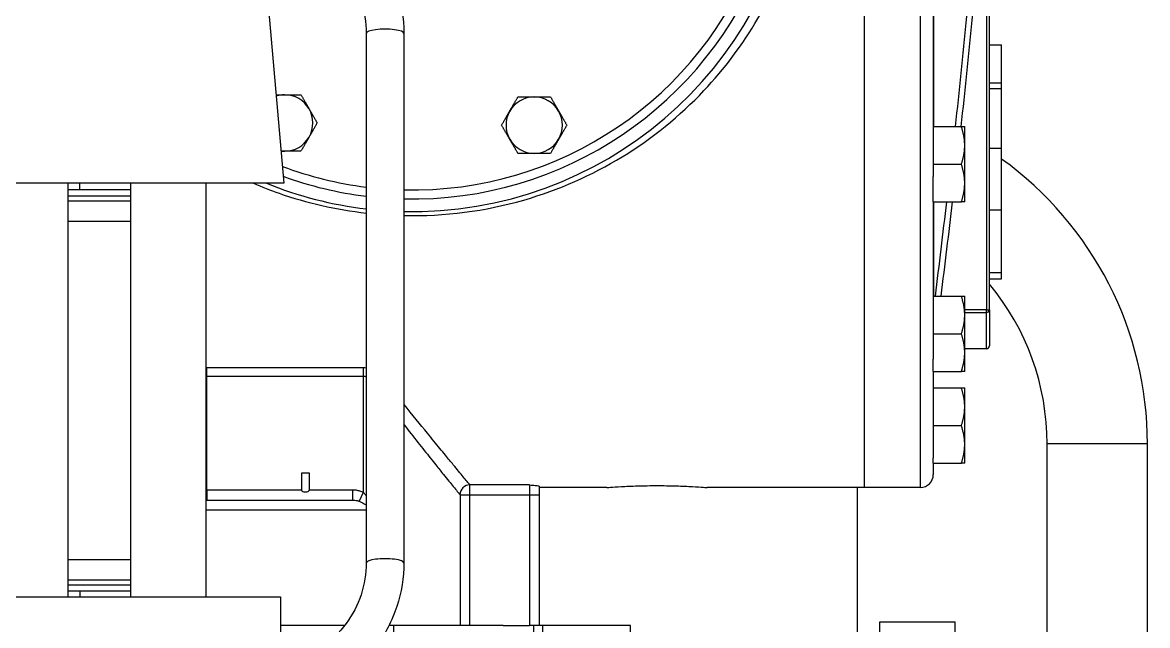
# Model space of a CAD drawing. Header units: inches. Extents: x -883 to 808, y -248 to 1051.
# Drawn here: x -261.77 to -250.56, y 867.04 to 873.04 of the extents above; entities that cross this region are included whole.
import ezdxf

# ---------------------------------------------------------------- set-up
doc = ezdxf.new("R2010")
doc.units = ezdxf.units.IN
doc.header["$MEASUREMENT"] = 0
doc.layers.get('0').update_dxf_attribs({"linetype": 'CONTINUOUS'})
doc.layers.add('EQUIPMENT - COMPRESSORS', color=41, linetype='CONTINUOUS')

# ---------------------------------------------------------------- blocks, each defined once
blk = doc.blocks.new('A$Cb802d3fd')
for p, q in [((84.639, 39.773), (84.639, 38.773)), ((87.633, 39.773), (84.639, 39.773)), ((87.161, 38.773), (84.639, 38.773)), ((81.04, 38.319), (80.662, 38.319)), ((80.662, 38.199), (80.662, 38.319)), ((81.04, 38.319), (80.662, 38.319)), ((80.662, 38.199), (80.662, 38.319)), ((81.098, 38.319), (81.04, 38.319)), ((81.04, 38.199), (81.04, 38.319)), ((81.098, 38.319), (81.04, 38.319)), ((81.04, 38.199), (81.04, 38.319)), ((81.691, 38.319), (81.098, 38.319)), ((81.098, 38.199), (81.098, 38.319)), ((81.691, 38.319), (81.098, 38.319)), ((81.098, 38.199), (81.098, 38.319)), ((82.305, 38.319), (81.691, 38.319)), ((81.691, 38.199), (81.691, 38.319)), ((82.305, 38.319), (81.691, 38.319)), ((81.691, 38.199), (81.691, 38.319)), ((82.93, 38.319), (82.305, 38.319)), ((82.305, 38.199), (82.305, 38.319)), ((82.93, 38.319), (82.305, 38.319)), ((82.305, 38.199), (82.305, 38.319)), ((82.992, 38.319), (82.93, 38.319)), ((82.93, 38.199), (82.93, 38.319)), ((82.992, 38.319), (82.93, 38.319)), ((82.93, 38.199), (82.93, 38.319)), ((82.992, 38.199), (82.992, 38.319)), ((82.992, 38.199), (82.992, 38.319)), ((83.301, 38.199), (73.596, 38.199)), ((83.301, 38.199), (73.596, 38.199)), ((73.596, 38.169), (83.301, 38.169)), ((73.596, 38.169), (83.301, 38.169)), ((83.301, 38.169), (83.301, 38.199)), ((83.301, 38.199), (83.66, 38.199)), ((83.301, 38.169), (83.301, 38.199)), ((83.301, 38.199), (83.66, 38.199)), ((83.329, 38.169), (83.301, 38.169)), ((83.301, 38.169), (83.301, 37.952)), ((83.329, 38.169), (83.301, 38.169)), ((83.301, 38.169), (83.301, 37.952)), ((83.69, 38.169), (83.329, 38.169)), ((83.329, 37.952), (83.329, 38.169)), ((83.69, 38.169), (83.329, 38.169)), ((83.329, 37.952), (83.329, 38.169)), ((83.69, 38.169), (83.69, 37.952)), ((83.69, 38.169), (83.69, 37.952)), ((81.664, 37.952), (81.476, 37.952)), ((81.664, 37.952), (81.476, 37.952)), ((81.476, 37.639), (81.476, 37.919)), ((81.476, 37.639), (81.476, 37.919)), ((82.039, 37.952), (81.664, 37.952)), ((82.039, 37.952), (81.664, 37.952)), ((81.851, 37.639), (81.851, 37.919)), ((81.851, 37.639), (81.851, 37.919)), ((82.226, 37.952), (82.039, 37.952)), ((82.226, 37.952), (82.039, 37.952)), ((82.226, 37.639), (82.226, 37.919)), ((82.226, 37.639), (82.226, 37.919)), ((83.354, 37.952), (83.166, 37.952)), ((83.354, 37.952), (83.166, 37.952)), ((83.166, 37.639), (83.166, 37.919)), ((83.166, 37.639), (83.166, 37.919)), ((83.729, 37.952), (83.354, 37.952)), ((83.729, 37.952), (83.354, 37.952)), ((83.541, 37.639), (83.541, 37.919)), ((83.541, 37.639), (83.541, 37.919)), ((83.916, 37.952), (83.729, 37.952)), ((83.916, 37.952), (83.729, 37.952)), ((83.916, 37.639), (83.916, 37.919)), ((83.916, 37.639), (83.916, 37.919)), ((84.268, 37.952), (84.081, 37.952)), ((84.268, 37.952), (84.081, 37.952)), ((84.081, 37.639), (84.081, 37.919)), ((84.081, 37.639), (84.081, 37.919)), ((84.643, 37.952), (84.268, 37.952)), ((84.643, 37.952), (84.268, 37.952)), ((84.456, 37.639), (84.456, 37.919)), ((84.456, 37.639), (84.456, 37.919)), ((84.831, 37.952), (84.643, 37.952)), ((84.831, 37.952), (84.643, 37.952)), ((84.831, 37.639), (84.831, 37.919)), ((84.831, 37.639), (84.831, 37.919)), ((86.411, 37.106), (86.411, 37.856)), ((86.786, 37.856), (86.411, 37.856)), ((79.792, 37.639), (81.973, 37.639)), ((79.792, 37.639), (81.973, 37.639)), ((80.018, 37.641), (81.476, 37.641)), ((80.018, 37.641), (81.476, 37.641)), ((82.226, 37.639), (81.973, 37.639)), ((82.226, 37.639), (81.973, 37.639)), ((82.226, 37.641), (83.166, 37.641)), ((82.226, 37.641), (83.166, 37.641)), ((82.226, 37.639), (83.793, 37.639)), ((82.226, 37.639), (83.793, 37.639)), ((83.916, 37.639), (83.793, 37.639)), ((83.916, 37.639), (83.793, 37.639)), ((83.916, 37.639), (84.782, 37.639)), ((83.916, 37.639), (84.782, 37.639)), ((84.831, 37.639), (84.782, 37.639)), ((84.831, 37.639), (84.782, 37.639)), ((84.831, 37.639), (84.943, 37.639)), ((84.831, 37.639), (84.943, 37.639)), ((71.823, 37.509), (85.073, 37.509)), ((71.823, 37.509), (85.073, 37.509)), ((85.073, 37.509), (85.073, 36.949)), ((85.073, 37.509), (85.073, 36.949)), ((86.786, 37.106), (86.411, 37.106)), ((79.565, 36.949), (85.073, 36.949)), ((79.565, 36.949), (85.073, 36.949)), ((85.073, 36.949), (85.073, 35.384)), ((85.073, 36.949), (85.073, 35.384)), ((87.161, 36.884), (85.073, 36.884)), ((87.161, 36.884), (85.073, 36.884)), ((87.161, 36.884), (85.073, 36.884)), ((89.791, 34.622), (86.448, 34.622)), ((86.448, 34.622), (86.448, 33.747)), ((85.073, 34.384), (85.073, 33.714)), ((85.073, 34.384), (85.073, 33.714)), ((86.448, 33.747), (86.448, 33.714)), ((87.981, 33.747), (86.448, 33.747)), ((85.146, 33.714), (85.06, 33.714)), ((85.146, 33.714), (85.06, 33.714)), ((86.448, 33.714), (85.146, 33.714)), ((85.146, 33.614), (85.146, 33.714)), ((86.448, 33.714), (85.146, 33.714)), ((85.146, 33.614), (85.146, 33.714)), ((86.448, 33.714), (86.448, 33.614)), ((86.448, 33.714), (86.448, 33.614)), ((86.448, 33.654), (87.139, 33.654)), ((86.448, 33.654), (87.139, 33.654)), ((85.047, 33.614), (85.047, 33.022)), ((85.047, 33.614), (85.146, 33.614)), ((85.047, 33.614), (85.047, 33.022)), ((85.047, 33.614), (85.146, 33.614)), ((85.146, 33.614), (86.448, 33.614)), ((85.146, 33.022), (85.146, 33.614)), ((85.146, 33.614), (86.448, 33.614)), ((85.146, 33.022), (85.146, 33.614)), ((86.448, 33.352), (86.448, 33.614)), ((86.448, 33.352), (86.448, 33.614)), ((86.448, 33.352), (86.448, 32.64)), ((86.448, 33.352), (86.448, 32.64)), ((85.146, 33.022), (85.047, 33.022)), ((85.146, 33.022), (85.047, 33.022)), ((86.448, 33.022), (85.146, 33.022)), ((85.146, 32.923), (85.146, 33.022)), ((86.448, 33.022), (85.146, 33.022)), ((85.146, 32.923), (85.146, 33.022)), ((85.146, 32.923), (86.448, 32.923)), ((85.146, 32.923), (86.448, 32.923)), ((86.448, 32.64), (86.448, 32.214)), ((86.448, 32.64), (86.448, 32.214)), ((80.545, 32.363), (85.823, 32.363)), ((86.448, 32.26), (87.106, 32.26)), ((86.448, 32.26), (87.106, 32.26)), ((80.545, 31.988), (85.823, 31.988)), ((83.88, 31.958), (83.88, 30.398)), ((83.88, 31.958), (83.962, 31.958)), ((83.88, 31.958), (83.88, 30.398)), ((83.88, 31.958), (83.962, 31.958)), ((83.962, 31.958), (85.122, 31.958)), ((83.962, 30.398), (83.962, 31.958)), ((83.962, 31.958), (85.122, 31.958)), ((83.962, 30.398), (83.962, 31.958)), ((85.122, 31.958), (85.21, 31.917)), ((85.122, 31.958), (85.21, 31.917)), ((85.298, 31.988), (85.298, 30.389)), ((85.298, 31.988), (85.298, 30.389)), ((85.098, 31.852), (85.098, 31.418)), ((85.098, 31.852), (85.198, 31.852)), ((85.098, 31.852), (85.098, 31.418)), ((85.098, 31.852), (85.198, 31.852)), ((85.198, 30.389), (85.198, 31.852)), ((85.198, 30.389), (85.198, 31.852)), ((86.448, 31.772), (86.448, 31.135)), ((86.448, 31.772), (86.448, 31.135)), ((84.928, 31.345), (84.928, 31.418)), ((84.928, 31.418), (85.098, 31.418)), ((84.928, 31.345), (84.928, 31.418)), ((84.928, 31.418), (85.098, 31.418)), ((85.098, 31.345), (84.928, 31.345)), ((85.098, 31.345), (84.928, 31.345)), ((85.098, 31.345), (85.098, 30.398)), ((85.098, 31.345), (85.098, 30.398)), ((79.483, 30.944), (82.041, 31.168)), ((82.041, 31.168), (82.041, 18.601)), ((86.164, 18.635), (86.164, 31.135)), ((86.164, 31.135), (87.604, 31.135)), ((82.041, 30.389), (86.164, 30.389)), ((83.871, 30.389), (83.88, 30.398)), ((83.871, 30.389), (83.88, 30.398)), ((83.962, 30.398), (83.88, 30.398)), ((83.962, 30.398), (83.88, 30.398)), ((85.098, 30.398), (83.962, 30.398)), ((83.962, 30.398), (83.962, 30.389)), ((85.098, 30.398), (83.962, 30.398)), ((83.962, 30.398), (83.962, 30.389)), ((85.098, 30.398), (85.198, 30.398)), ((85.098, 30.398), (85.098, 30.389)), ((85.098, 30.398), (85.198, 30.398)), ((85.098, 30.398), (85.098, 30.389)), ((82.041, 29.639), (86.164, 29.639)), ((82.104, 29.014), (82.104, 29.639)), ((82.167, 29.014), (82.167, 29.639)), ((82.217, 29.014), (82.217, 29.639)), ((82.417, 29.014), (82.417, 29.639)), ((85.792, 29.014), (85.792, 29.639)), ((85.992, 29.014), (85.992, 29.639)), ((86.042, 29.014), (86.042, 29.639)), ((86.104, 29.014), (86.104, 29.639)), ((82.104, 29.135), (82.041, 29.135)), ((86.104, 29.135), (86.164, 29.135)), ((82.041, 29.014), (86.164, 29.014))]:
    blk.add_line(p, q)
for centre, radius, start, end in [((84.639, 36.273), 3.5, 90, 144.2273), ((84.639, 36.273), 2.5, 90, 129.6102), ((83.66, 38.169), 0.03, 0, 90), ((83.66, 38.169), 0.03, 0, 90), ((84.943, 37.509), 0.13, 0, 90), ((84.943, 37.509), 0.13, 0, 90), ((78.448, 32.444), 3.875, 358.7974, 82.3515), ((78.448, 32.444), 3.875, 358.7974, 82.3515), ((78.448, 32.444), 3.75, 358.7572, 210.0098), ((78.448, 32.444), 3.75, 358.7572, 210.0098), ((78.448, 32.444), 3.66, 358.7267, 210.6689), ((78.448, 32.444), 3.66, 358.7267, 210.6689), ((81.462, 33.662), 0.281, 120, 180), ((81.462, 33.662), 0.281, 120, 180), ((81.462, 33.662), 0.281, 60, 120), ((81.462, 33.662), 0.281, 60, 120), ((81.462, 33.662), 0.281, 0, 60), ((81.462, 33.662), 0.281, 0, 60), ((81.462, 33.662), 0.281, 180, 240), ((81.462, 33.662), 0.281, 180, 240), ((81.462, 33.662), 0.281, 300, 0), ((81.462, 33.662), 0.281, 300, 0), ((81.462, 33.662), 0.281, 240, 300), ((81.462, 33.662), 0.281, 240, 300), ((78.448, 32.444), 3.66, 339.3311, 352.8371), ((78.448, 32.444), 3.66, 339.3311, 352.8371), ((78.448, 32.444), 3.75, 339.9902, 353.0099), ((78.448, 32.444), 3.75, 339.9902, 353.0099), ((78.448, 32.444), 3.875, 338.0064, 353.2371), ((78.448, 32.444), 3.875, 338.0064, 353.2371), ((81.44, 31.175), 0.281, 120, 180), ((81.44, 31.175), 0.281, 120, 180), ((81.44, 31.175), 0.281, 60, 120), ((81.44, 31.175), 0.281, 60, 120), ((81.44, 31.175), 0.281, 0, 60), ((81.44, 31.175), 0.281, 0, 60), ((81.44, 31.175), 0.281, 180, 197.2058), ((81.44, 31.175), 0.281, 180, 197.2058), ((81.44, 31.175), 0.281, 352.7942, 0), ((81.44, 31.175), 0.281, 352.7942, 0)]:
    blk.add_arc(centre, radius, start, end)
for centre, major_axis, ratio, start_param, end_param in [((83.301, 38.169), (0, 0.03), 0.931172, 4.712389, 6.283185), ((83.301, 38.169), (0, 0.03), 0.931172, 4.712389, 6.283185), ((85.146, 33.022), (-0.0636, 0.0772), 0.993337, 0.885416, 2.449652), ((85.146, 33.022), (-0.0636, 0.0772), 0.993337, 0.885416, 2.449652), ((80.545, 32.176), (0, 0.188), 0.211349, 0, 3.141593), ((85.823, 32.176), (0, 0.188), 0.211349, 0, 3.141593), ((83.962, 30.398), (-0.0707, 0.0707), 0.711556, 0.952356, 1.065947), ((83.962, 30.398), (-0.0707, 0.0707), 0.711556, 0.952356, 1.065947), ((85.098, 30.398), (0.1, 0), 0.819911, 6.162922, 6.283185), ((85.098, 30.398), (0.1, 0), 0.819911, 6.162922, 6.283185)]:
    blk.add_ellipse(centre, major_axis=major_axis, ratio=ratio, start_param=start_param, end_param=end_param)
for points, knots in [([(81.476, 37.917), (81.123, 37.956), (80.769, 37.993), (80.097, 38.056), (79.78, 38.083), (79.124, 38.122), (78.786, 38.134), (78.246, 38.134), (78.044, 38.13), (77.315, 38.102), (76.789, 38.057), (75.983, 37.978), (75.702, 37.948), (75.42, 37.917)], [4.667618, 4.667618, 4.667618, 4.667618, 7.378832, 7.378832, 9.806454, 9.806454, 12.382278, 12.382278, 13.921623, 13.921623, 17.941335, 17.941335, 20.096916, 20.096916, 20.096916, 20.096916]), ([(81.476, 37.917), (81.123, 37.956), (80.769, 37.993), (80.097, 38.056), (79.78, 38.083), (79.124, 38.122), (78.786, 38.134), (78.246, 38.134), (78.044, 38.13), (77.315, 38.102), (76.789, 38.057), (75.983, 37.978), (75.702, 37.948), (75.42, 37.917)], [4.667618, 4.667618, 4.667618, 4.667618, 7.378832, 7.378832, 9.806454, 9.806454, 12.382278, 12.382278, 13.921623, 13.921623, 17.941335, 17.941335, 20.096916, 20.096916, 20.096916, 20.096916]), ([(75.42, 37.857), (75.704, 37.888), (75.987, 37.918), (76.795, 37.998), (77.319, 38.042), (78.046, 38.071), (78.247, 38.075), (78.785, 38.075), (79.122, 38.063), (79.775, 38.023), (80.092, 37.997), (80.765, 37.934), (81.121, 37.896), (81.476, 37.857)], [-20.113843, -20.113843, -20.113843, -20.113843, -17.941335, -17.941335, -13.921623, -13.921623, -12.382278, -12.382278, -9.806454, -9.806454, -7.378832, -7.378832, -4.65069, -4.65069, -4.65069, -4.65069]), ([(75.42, 37.857), (75.704, 37.888), (75.987, 37.918), (76.795, 37.998), (77.319, 38.042), (78.046, 38.071), (78.247, 38.075), (78.785, 38.075), (79.122, 38.063), (79.775, 38.023), (80.092, 37.997), (80.765, 37.934), (81.121, 37.896), (81.476, 37.857)], [-20.113843, -20.113843, -20.113843, -20.113843, -17.941335, -17.941335, -13.921623, -13.921623, -12.382278, -12.382278, -9.806454, -9.806454, -7.378832, -7.378832, -4.65069, -4.65069, -4.65069, -4.65069]), ([(82.363, 32.363), (82.371, 32.768), (82.318, 33.175), (82.006, 34.259), (81.627, 34.871), (80.684, 35.763), (80.152, 36.077), (79.565, 36.254)], [-54.072523, -54.072523, -54.072523, -54.072523, -50.99955, -50.99955, -45.381409, -45.381409, -40.604891, -40.604891, -40.604891, -40.604891]), ([(82.363, 32.363), (82.371, 32.768), (82.318, 33.175), (82.006, 34.259), (81.627, 34.871), (80.684, 35.763), (80.152, 36.077), (79.565, 36.254)], [-54.072523, -54.072523, -54.072523, -54.072523, -50.99955, -50.99955, -45.381409, -45.381409, -40.604891, -40.604891, -40.604891, -40.604891]), ([(85.054, 34.884), (85.054, 34.947), (85.055, 35.014), (85.059, 35.137), (85.061, 35.194), (85.066, 35.282), (85.069, 35.321), (85.072, 35.372), (85.073, 35.384), (85.073, 35.384)], [0, 0, 0, 0, 0.478588, 0.478588, 0.957175, 0.957175, 1.435762, 1.435762, 1.914349, 1.914349, 1.914349, 1.914349]), ([(85.054, 34.884), (85.054, 34.947), (85.055, 35.014), (85.059, 35.137), (85.061, 35.194), (85.066, 35.282), (85.069, 35.321), (85.072, 35.372), (85.073, 35.384), (85.073, 35.384)], [0, 0, 0, 0, 0.478588, 0.478588, 0.957175, 0.957175, 1.435762, 1.435762, 1.914349, 1.914349, 1.914349, 1.914349]), ([(85.073, 34.384), (85.073, 34.384), (85.072, 34.397), (85.069, 34.448), (85.066, 34.487), (85.061, 34.575), (85.059, 34.632), (85.055, 34.755), (85.054, 34.822), (85.054, 34.884)], [5.743048, 5.743048, 5.743048, 5.743048, 6.221635, 6.221635, 6.700223, 6.700223, 7.17881, 7.17881, 7.657398, 7.657398, 7.657398, 7.657398]), ([(85.073, 34.384), (85.073, 34.384), (85.072, 34.397), (85.069, 34.448), (85.066, 34.487), (85.061, 34.575), (85.059, 34.632), (85.055, 34.755), (85.054, 34.822), (85.054, 34.884)], [5.743048, 5.743048, 5.743048, 5.743048, 6.221635, 6.221635, 6.700223, 6.700223, 7.17881, 7.17881, 7.657398, 7.657398, 7.657398, 7.657398]), ([(85.047, 33.614), (85.047, 33.615), (85.047, 33.615), (85.049, 33.636), (85.05, 33.656), (85.054, 33.685), (85.055, 33.697), (85.058, 33.711), (85.059, 33.714), (85.06, 33.714)], [-0.0007127, -0.0007127, -0.0007127, -0.0007127, 0, 0, 0.2251278, 0.2251278, 0.3846328, 0.3846328, 0.5012353, 0.5012353, 0.5012353, 0.5012353]), ([(85.047, 33.614), (85.047, 33.615), (85.047, 33.615), (85.049, 33.636), (85.05, 33.656), (85.054, 33.685), (85.055, 33.697), (85.058, 33.711), (85.059, 33.714), (85.06, 33.714)], [-0.0007127, -0.0007127, -0.0007127, -0.0007127, 0, 0, 0.2251278, 0.2251278, 0.3846328, 0.3846328, 0.5012353, 0.5012353, 0.5012353, 0.5012353]), ([(85.047, 33.022), (85.029, 33.007), (85.001, 32.984), (84.933, 32.927), (84.893, 32.894), (84.817, 32.832), (84.786, 32.806), (84.73, 32.76), (84.708, 32.741), (84.637, 32.684), (84.586, 32.642), (84.445, 32.527), (84.349, 32.449), (84.243, 32.365), (84.242, 32.364), (84.241, 32.363)], [-8.852252, -8.852252, -8.852252, -8.852252, -7.280977, -7.280977, -5.864617, -5.864617, -4.979392, -4.979392, -4.426126, -4.426126, -3.319595, -3.319595, -1.549144, -1.549144, -1.528103, -1.528103, -1.528103, -1.528103]), ([(85.047, 33.022), (85.029, 33.007), (85.001, 32.984), (84.933, 32.927), (84.893, 32.894), (84.817, 32.832), (84.786, 32.806), (84.73, 32.76), (84.708, 32.741), (84.637, 32.684), (84.586, 32.642), (84.445, 32.527), (84.349, 32.449), (84.243, 32.365), (84.242, 32.364), (84.241, 32.363)], [-8.852252, -8.852252, -8.852252, -8.852252, -7.280977, -7.280977, -5.864617, -5.864617, -4.979392, -4.979392, -4.426126, -4.426126, -3.319595, -3.319595, -1.549144, -1.549144, -1.528103, -1.528103, -1.528103, -1.528103]), ([(84.446, 32.363), (84.509, 32.412), (84.568, 32.459), (84.679, 32.547), (84.731, 32.588), (84.802, 32.645), (84.825, 32.663), (84.881, 32.709), (84.914, 32.734), (84.99, 32.796), (85.031, 32.829), (85.1, 32.885), (85.128, 32.908), (85.146, 32.923)], [2.201879, 2.201879, 2.201879, 2.201879, 3.319595, 3.319595, 4.426126, 4.426126, 4.979392, 4.979392, 5.864617, 5.864617, 7.280977, 7.280977, 8.852252, 8.852252, 8.852252, 8.852252]), ([(84.446, 32.363), (84.509, 32.412), (84.568, 32.459), (84.679, 32.547), (84.731, 32.588), (84.802, 32.645), (84.825, 32.663), (84.881, 32.709), (84.914, 32.734), (84.99, 32.796), (85.031, 32.829), (85.1, 32.885), (85.128, 32.908), (85.146, 32.923)], [2.201879, 2.201879, 2.201879, 2.201879, 3.319595, 3.319595, 4.426126, 4.426126, 4.979392, 4.979392, 5.864617, 5.864617, 7.280977, 7.280977, 8.852252, 8.852252, 8.852252, 8.852252]), ([(79.14, 31.039), (79.149, 31.151), (79.17, 31.262), (79.25, 31.512), (79.317, 31.647), (79.49, 31.891), (79.596, 31.999), (79.834, 32.176), (79.968, 32.246), (80.249, 32.339), (80.397, 32.363), (80.545, 32.363)], [3.220876, 3.220876, 3.220876, 3.220876, 3.455752, 3.455752, 3.769911, 3.769911, 4.08407, 4.08407, 4.39823, 4.39823, 4.712389, 4.712389, 4.712389, 4.712389]), ([(85.823, 32.363), (85.971, 32.363), (86.119, 32.339), (86.4, 32.246), (86.534, 32.176), (86.772, 31.999), (86.878, 31.891), (87.051, 31.647), (87.118, 31.512), (87.188, 31.292), (87.206, 31.214), (87.217, 31.135)], [4.712389, 4.712389, 4.712389, 4.712389, 5.026548, 5.026548, 5.340708, 5.340708, 5.654867, 5.654867, 5.969026, 5.969026, 6.136975, 6.136975, 6.136975, 6.136975]), ([(79.511, 30.946), (79.513, 31.051), (79.53, 31.156), (79.595, 31.361), (79.645, 31.462), (79.773, 31.642), (79.851, 31.721), (80.026, 31.852), (80.124, 31.902), (80.329, 31.971), (80.437, 31.988), (80.545, 31.988)], [3.160792, 3.160792, 3.160792, 3.160792, 3.455752, 3.455752, 3.769911, 3.769911, 4.08407, 4.08407, 4.39823, 4.39823, 4.712389, 4.712389, 4.712389, 4.712389]), ([(82.041, 30.864), (82.077, 30.948), (82.11, 31.033), (82.237, 31.396), (82.304, 31.69), (82.338, 31.989)], [-58.021149, -58.021149, -58.021149, -58.021149, -57.307734, -57.307734, -55.021623, -55.021623, -55.021623, -55.021623]), ([(82.041, 30.864), (82.077, 30.948), (82.11, 31.033), (82.237, 31.396), (82.304, 31.69), (82.338, 31.989)], [-58.021149, -58.021149, -58.021149, -58.021149, -57.307734, -57.307734, -55.021623, -55.021623, -55.021623, -55.021623]), ([(85.122, 31.958), (85.12, 31.954), (85.118, 31.95), (85.113, 31.939), (85.111, 31.932), (85.106, 31.914), (85.103, 31.902), (85.099, 31.878), (85.098, 31.865), (85.098, 31.852)], [-0.2793713, -0.2793713, -0.2793713, -0.2793713, -0.2444499, -0.2444499, -0.1885756, -0.1885756, -0.0991768, -0.0991768, 0, 0, 0, 0]), ([(85.122, 31.958), (85.12, 31.954), (85.118, 31.95), (85.113, 31.939), (85.111, 31.932), (85.106, 31.914), (85.103, 31.902), (85.099, 31.878), (85.098, 31.865), (85.098, 31.852)], [-0.2793713, -0.2793713, -0.2793713, -0.2793713, -0.2444499, -0.2444499, -0.1885756, -0.1885756, -0.0991768, -0.0991768, 0, 0, 0, 0]), ([(85.157, 31.988), (85.153, 31.986), (85.15, 31.983), (85.137, 31.973), (85.129, 31.966), (85.122, 31.958)], [-0.1779272, -0.1779272, -0.1779272, -0.1779272, -0.1269336, -0.1269336, 0, 0, 0, 0]), ([(85.157, 31.988), (85.153, 31.986), (85.15, 31.983), (85.137, 31.973), (85.129, 31.966), (85.122, 31.958)], [-0.1779272, -0.1779272, -0.1779272, -0.1779272, -0.1269336, -0.1269336, 0, 0, 0, 0]), ([(85.21, 31.917), (85.213, 31.926), (85.218, 31.936), (85.226, 31.953), (85.231, 31.961), (85.238, 31.973), (85.241, 31.978), (85.245, 31.984), (85.247, 31.986), (85.248, 31.988)], [0, 0, 0, 0, 0.1269336, 0.1269336, 0.2413526, 0.2413526, 0.3128645, 0.3128645, 0.3424162, 0.3424162, 0.3424162, 0.3424162]), ([(85.21, 31.917), (85.213, 31.926), (85.218, 31.936), (85.226, 31.953), (85.231, 31.961), (85.238, 31.973), (85.241, 31.978), (85.245, 31.984), (85.247, 31.986), (85.248, 31.988)], [0, 0, 0, 0, 0.1269336, 0.1269336, 0.2413526, 0.2413526, 0.3128645, 0.3128645, 0.3424162, 0.3424162, 0.3424162, 0.3424162]), ([(85.823, 31.988), (85.931, 31.988), (86.039, 31.971), (86.244, 31.902), (86.342, 31.852), (86.517, 31.721), (86.595, 31.642), (86.722, 31.462), (86.772, 31.361), (86.819, 31.216), (86.829, 31.175), (86.837, 31.135)], [4.712389, 4.712389, 4.712389, 4.712389, 5.026548, 5.026548, 5.340708, 5.340708, 5.654867, 5.654867, 5.969026, 5.969026, 6.086123, 6.086123, 6.086123, 6.086123]), ([(85.198, 31.852), (85.198, 31.86), (85.199, 31.868), (85.201, 31.883), (85.202, 31.89), (85.205, 31.901), (85.206, 31.905), (85.208, 31.912), (85.209, 31.915), (85.21, 31.917)], [0, 0, 0, 0, 0.0991768, 0.0991768, 0.1885756, 0.1885756, 0.2444499, 0.2444499, 0.2793713, 0.2793713, 0.2793713, 0.2793713]), ([(85.198, 31.852), (85.198, 31.86), (85.199, 31.868), (85.201, 31.883), (85.202, 31.89), (85.205, 31.901), (85.206, 31.905), (85.208, 31.912), (85.209, 31.915), (85.21, 31.917)], [0, 0, 0, 0, 0.0991768, 0.0991768, 0.1885756, 0.1885756, 0.2444499, 0.2444499, 0.2793713, 0.2793713, 0.2793713, 0.2793713]), ([(85.098, 31.418), (85.101, 31.418), (85.103, 31.417), (85.108, 31.414), (85.11, 31.412), (85.114, 31.408), (85.116, 31.405), (85.119, 31.396), (85.121, 31.388), (85.121, 31.375), (85.119, 31.367), (85.116, 31.358), (85.114, 31.355), (85.11, 31.351), (85.108, 31.349), (85.103, 31.346), (85.101, 31.345), (85.098, 31.345)], [-0.2254355, -0.2254355, -0.2254355, -0.2254355, -0.2061143, -0.2061143, -0.186793, -0.186793, -0.1625691, -0.1625691, -0.1127178, -0.1127178, -0.0628665, -0.0628665, -0.0386426, -0.0386426, -0.0193213, -0.0193213, 0, 0, 0, 0]), ([(85.098, 31.418), (85.101, 31.418), (85.103, 31.417), (85.108, 31.414), (85.11, 31.412), (85.114, 31.408), (85.116, 31.405), (85.119, 31.396), (85.121, 31.388), (85.121, 31.375), (85.119, 31.367), (85.116, 31.358), (85.114, 31.355), (85.11, 31.351), (85.108, 31.349), (85.103, 31.346), (85.101, 31.345), (85.098, 31.345)], [-0.2254355, -0.2254355, -0.2254355, -0.2254355, -0.2061143, -0.2061143, -0.186793, -0.186793, -0.1625691, -0.1625691, -0.1127178, -0.1127178, -0.0628665, -0.0628665, -0.0386426, -0.0386426, -0.0193213, -0.0193213, 0, 0, 0, 0])]:
    blk.add_open_spline(points, degree=3, knots=knots)
for points, weights in [([(81.476, 37.919), (81.476, 37.952), (81.476, 37.952)], [1.01001874936, 1.04314139574, 1]), ([(81.664, 37.952), (81.577, 37.952), (81.476, 37.919)], [1, 1.04314139574, 1.01001874936]), ([(81.476, 37.919), (81.476, 37.952), (81.476, 37.952)], [1.01001874936, 1.04314139574, 1]), ([(81.664, 37.952), (81.577, 37.952), (81.476, 37.919)], [1, 1.04314139574, 1.01001874936]), ([(81.851, 37.919), (81.751, 37.952), (81.664, 37.952)], [1.01001874936, 1.04314139574, 1]), ([(81.851, 37.919), (81.751, 37.952), (81.664, 37.952)], [1.01001874936, 1.04314139574, 1]), ([(82.039, 37.952), (81.952, 37.952), (81.851, 37.919)], [1, 1.04314139574, 1.01001874936]), ([(82.039, 37.952), (81.952, 37.952), (81.851, 37.919)], [1, 1.04314139574, 1.01001874936]), ([(82.226, 37.919), (82.126, 37.952), (82.039, 37.952)], [1.01001874936, 1.04314139574, 1]), ([(82.226, 37.919), (82.126, 37.952), (82.039, 37.952)], [1.01001874936, 1.04314139574, 1]), ([(82.226, 37.952), (82.226, 37.952), (82.226, 37.919)], [1, 1.04314139574, 1.01001874936]), ([(82.226, 37.952), (82.226, 37.952), (82.226, 37.919)], [1, 1.04314139574, 1.01001874936]), ([(83.166, 37.919), (83.166, 37.952), (83.166, 37.952)], [1.01001874936, 1.04314139574, 1]), ([(83.354, 37.952), (83.267, 37.952), (83.166, 37.919)], [1, 1.04314139574, 1.01001874936]), ([(83.166, 37.919), (83.166, 37.952), (83.166, 37.952)], [1.01001874936, 1.04314139574, 1]), ([(83.354, 37.952), (83.267, 37.952), (83.166, 37.919)], [1, 1.04314139574, 1.01001874936]), ([(83.541, 37.919), (83.441, 37.952), (83.354, 37.952)], [1.01001874936, 1.04314139574, 1]), ([(83.541, 37.919), (83.441, 37.952), (83.354, 37.952)], [1.01001874936, 1.04314139574, 1]), ([(83.729, 37.952), (83.642, 37.952), (83.541, 37.919)], [1, 1.04314139574, 1.01001874936]), ([(83.729, 37.952), (83.642, 37.952), (83.541, 37.919)], [1, 1.04314139574, 1.01001874936]), ([(83.916, 37.919), (83.816, 37.952), (83.729, 37.952)], [1.01001874936, 1.04314139574, 1]), ([(83.916, 37.919), (83.816, 37.952), (83.729, 37.952)], [1.01001874936, 1.04314139574, 1]), ([(83.916, 37.952), (83.916, 37.952), (83.916, 37.919)], [1, 1.04314139574, 1.01001874936]), ([(83.916, 37.952), (83.916, 37.952), (83.916, 37.919)], [1, 1.04314139574, 1.01001874936]), ([(84.081, 37.919), (84.081, 37.952), (84.081, 37.952)], [1.01001874936, 1.04314139574, 1]), ([(84.268, 37.952), (84.181, 37.952), (84.081, 37.919)], [1, 1.04314139574, 1.01001874936]), ([(84.081, 37.919), (84.081, 37.952), (84.081, 37.952)], [1.01001874936, 1.04314139574, 1]), ([(84.268, 37.952), (84.181, 37.952), (84.081, 37.919)], [1, 1.04314139574, 1.01001874936]), ([(84.456, 37.919), (84.355, 37.952), (84.268, 37.952)], [1.01001874936, 1.04314139574, 1]), ([(84.456, 37.919), (84.355, 37.952), (84.268, 37.952)], [1.01001874936, 1.04314139574, 1]), ([(84.643, 37.952), (84.556, 37.952), (84.456, 37.919)], [1, 1.04314139574, 1.01001874936]), ([(84.643, 37.952), (84.556, 37.952), (84.456, 37.919)], [1, 1.04314139574, 1.01001874936]), ([(84.831, 37.919), (84.73, 37.952), (84.643, 37.952)], [1.01001874936, 1.04314139574, 1]), ([(84.831, 37.919), (84.73, 37.952), (84.643, 37.952)], [1.01001874936, 1.04314139574, 1]), ([(84.831, 37.952), (84.831, 37.952), (84.831, 37.919)], [1, 1.04314139574, 1.01001874936]), ([(84.831, 37.952), (84.831, 37.952), (84.831, 37.919)], [1, 1.04314139574, 1.01001874936]), ([(81.321, 33.906), (81.386, 33.943), (81.462, 33.987)], [1, 1.04314139574, 1.01001874936]), ([(81.321, 33.906), (81.386, 33.943), (81.462, 33.987)], [1, 1.04314139574, 1.01001874936]), ([(81.462, 33.987), (81.537, 33.943), (81.602, 33.906)], [1.01001874936, 1.04314139574, 1]), ([(81.462, 33.987), (81.537, 33.943), (81.602, 33.906)], [1.01001874936, 1.04314139574, 1]), ([(81.18, 33.824), (81.256, 33.868), (81.321, 33.906)], [1.01001874936, 1.04314139574, 1]), ([(81.18, 33.824), (81.256, 33.868), (81.321, 33.906)], [1.01001874936, 1.04314139574, 1]), ([(81.602, 33.906), (81.668, 33.868), (81.743, 33.824)], [1, 1.04314139574, 1.01001874936]), ([(81.602, 33.906), (81.668, 33.868), (81.743, 33.824)], [1, 1.04314139574, 1.01001874936]), ([(81.18, 33.662), (81.18, 33.737), (81.18, 33.824)], [1, 1.04314139574, 1.01001874936]), ([(81.18, 33.662), (81.18, 33.737), (81.18, 33.824)], [1, 1.04314139574, 1.01001874936]), ([(81.743, 33.824), (81.743, 33.737), (81.743, 33.662)], [1.01001874936, 1.04314139574, 1]), ([(81.743, 33.824), (81.743, 33.737), (81.743, 33.662)], [1.01001874936, 1.04314139574, 1]), ([(81.18, 33.5), (81.18, 33.587), (81.18, 33.662)], [1.01001874936, 1.04314139574, 1]), ([(81.18, 33.5), (81.18, 33.587), (81.18, 33.662)], [1.01001874936, 1.04314139574, 1]), ([(81.743, 33.662), (81.743, 33.587), (81.743, 33.5)], [1, 1.04314139574, 1.01001874936]), ([(81.743, 33.662), (81.743, 33.587), (81.743, 33.5)], [1, 1.04314139574, 1.01001874936]), ([(81.321, 33.418), (81.256, 33.456), (81.18, 33.5)], [1, 1.04314139574, 1.01001874936]), ([(81.321, 33.418), (81.256, 33.456), (81.18, 33.5)], [1, 1.04314139574, 1.01001874936]), ([(81.462, 33.337), (81.386, 33.381), (81.321, 33.418)], [1.01001874936, 1.04314139574, 1]), ([(81.462, 33.337), (81.386, 33.381), (81.321, 33.418)], [1.01001874936, 1.04314139574, 1]), ([(81.602, 33.418), (81.537, 33.381), (81.462, 33.337)], [1, 1.04314139574, 1.01001874936]), ([(81.602, 33.418), (81.537, 33.381), (81.462, 33.337)], [1, 1.04314139574, 1.01001874936]), ([(81.743, 33.5), (81.668, 33.456), (81.602, 33.418)], [1.01001874936, 1.04314139574, 1]), ([(81.743, 33.5), (81.668, 33.456), (81.602, 33.418)], [1.01001874936, 1.04314139574, 1]), ([(81.159, 31.337), (81.234, 31.381), (81.299, 31.418)], [1.01001874936, 1.04314139574, 1]), ([(81.159, 31.337), (81.234, 31.381), (81.299, 31.418)], [1.01001874936, 1.04314139574, 1]), ([(81.299, 31.418), (81.365, 31.456), (81.44, 31.499)], [1, 1.04314139574, 1.01001874936]), ([(81.299, 31.418), (81.365, 31.456), (81.44, 31.499)], [1, 1.04314139574, 1.01001874936]), ([(81.44, 31.499), (81.515, 31.456), (81.581, 31.418)], [1.01001874936, 1.04314139574, 1]), ([(81.44, 31.499), (81.515, 31.456), (81.581, 31.418)], [1.01001874936, 1.04314139574, 1]), ([(81.581, 31.418), (81.646, 31.381), (81.721, 31.337)], [1, 1.04314139574, 1.01001874936]), ([(81.581, 31.418), (81.646, 31.381), (81.721, 31.337)], [1, 1.04314139574, 1.01001874936]), ([(84.928, 31.345), (84.925, 31.381), (84.928, 31.418)], [1, 1.00957854406, 1]), ([(84.928, 31.345), (84.925, 31.381), (84.928, 31.418)], [1, 1.00957854406, 1]), ([(81.159, 31.175), (81.159, 31.25), (81.159, 31.337)], [1, 1.04314139574, 1.01001874936]), ([(81.159, 31.175), (81.159, 31.25), (81.159, 31.337)], [1, 1.04314139574, 1.01001874936]), ([(81.721, 31.337), (81.721, 31.25), (81.721, 31.175)], [1.01001874936, 1.04314139574, 1]), ([(81.721, 31.337), (81.721, 31.25), (81.721, 31.175)], [1.01001874936, 1.04314139574, 1]), ([(81.159, 31.09), (81.159, 31.133), (81.159, 31.175)], [1.02434068802, 1.02315725054, 1]), ([(81.159, 31.09), (81.159, 31.133), (81.159, 31.175)], [1.02434068802, 1.02315725054, 1]), ([(81.721, 31.175), (81.721, 31.157), (81.721, 31.14)], [1, 1.00968256343, 1.0155235269]), ([(81.721, 31.175), (81.721, 31.157), (81.721, 31.14)], [1, 1.00968256343, 1.0155235269])]:
    blk.add_rational_spline(points, weights, degree=2)
for points in [[(83.166, 37.717), (82.853, 37.756), (82.54, 37.794), (82.226, 37.831)], [(83.166, 37.717), (82.853, 37.756), (82.54, 37.794), (82.226, 37.831)], [(82.226, 37.77), (82.54, 37.733), (82.853, 37.695), (83.166, 37.657)], [(82.226, 37.77), (82.54, 37.733), (82.853, 37.695), (83.166, 37.657)], [(83.882, 31.988), (83.881, 31.978), (83.88, 31.968), (83.88, 31.958)], [(83.882, 31.988), (83.881, 31.978), (83.88, 31.968), (83.88, 31.958)], [(83.962, 31.958), (83.962, 31.968), (83.964, 31.979), (83.969, 31.988)], [(83.962, 31.958), (83.962, 31.968), (83.964, 31.979), (83.969, 31.988)]]:
    blk.add_open_spline(points, degree=3)

msp = doc.modelspace()

# ---------------------------------------------------------------- block references
at = {"layer": 'EQUIPMENT - COMPRESSORS', "rotation": 270}
msp.add_blockref('A$Cb802d3fd', (-290.33007, 953.48357), dxfattribs=at)

doc.saveas('drawing.dxf')
